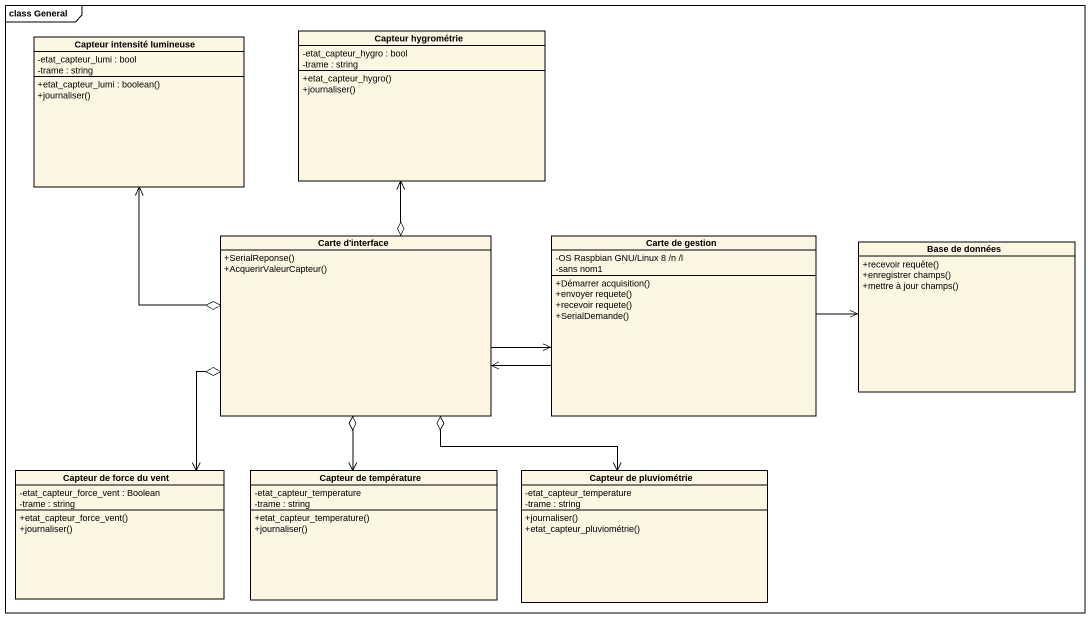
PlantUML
@startuml
mainframe class General
hide circle
hide empty members
skinparam classAttributeIconSize 0
class "Capteur intensité lumineuse" as Capteur_intensité_lumineuse {
  -etat_capteur_lumi : bool
  -trame : string
  +etat_capteur_lumi : boolean()
  +journaliser()
}
class "Capteur hygrométrie" as Capteur_hygrométrie {
  -etat_capteur_hygro : bool
  -trame : string
  +etat_capteur_hygro()
  +journaliser()
}
class "Carte d'interface" as Carte_d_interface {
  +SerialReponse()
  +AcquerirValeurCapteur()
}
class "Carte de gestion" as Carte_de_gestion {
  -OS Raspbian GNU/Linux 8 /n /l
  -sans nom1
  +Démarrer acquisition()
  +envoyer requete()
  +recevoir requete()
  +SerialDemande()
}
class "Base de données" as Base_de_données {
  +recevoir requète()
  +enregistrer champs()
  +mettre à jour champs()
}
class "Capteur de force du vent" as Capteur_de_force_du_vent {
  -etat_capteur_force_vent : Boolean
  -trame : string
  +etat_capteur_force_vent()
  +journaliser()
}
class "Capteur de température" as Capteur_de_température {
  -etat_capteur_temperature
  -trame : string
  +etat_capteur_temperature()
  +journaliser()
}
class "Capteur de pluviométrie" as Capteur_de_pluviométrie {
  -etat_capteur_temperature
  -trame : string
  +journaliser()
  +etat_capteur_pluviométrie()
}
Carte_d_interface o-up-> Capteur_intensité_lumineuse
Carte_d_interface o-up-> Capteur_hygrométrie
Carte_d_interface -right-> Carte_de_gestion
Carte_d_interface o--> Capteur_de_force_du_vent
Carte_d_interface o--> Capteur_de_température
Carte_d_interface o--> Capteur_de_pluviométrie
Carte_de_gestion -left-> Carte_d_interface
Carte_de_gestion -right-> Base_de_données
@enduml
